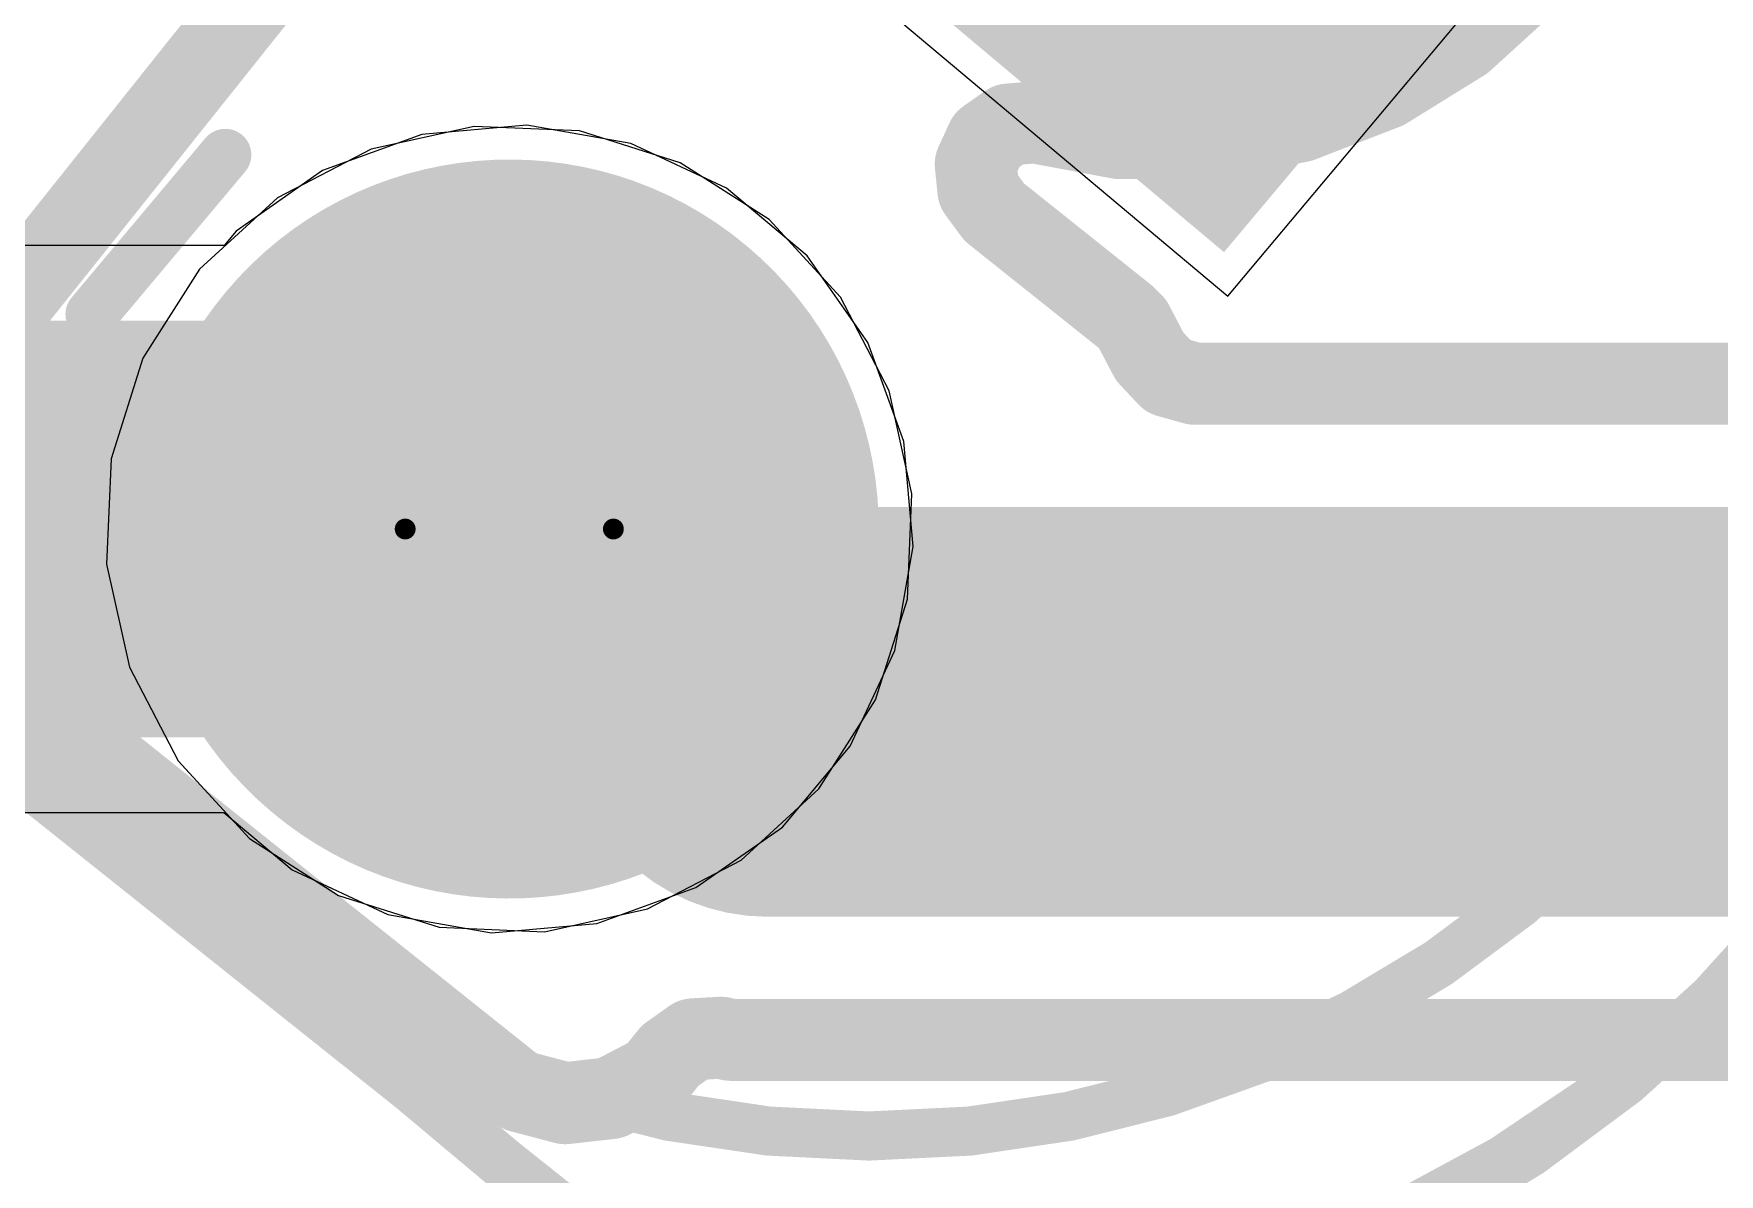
# Model space of a CAD drawing. Header units: inches. Extents: x 0 to 12.4, y -0.6 to 2.2.
# Drawn here: x 0.968 to 1.13, y 0.9503 to 1.0599 of the extents above; entities that cross this region are included whole.
import ezdxf

# ---------------------------------------------------------------- set-up
doc = ezdxf.new("R2010")
doc.units = ezdxf.units.IN
doc.header["$MEASUREMENT"] = 0
for name, color, linetype in [('Bottom Layer', 5, 'Continuous'), ('Bottom Solder', 6, 'Continuous'), ('Dimension', 6, 'Continuous'), ('Drill Drawing', 1, 'Continuous'), ('Mechanical 4', 56, 'Continuous'), ('Multi-Layer', 9, 'Continuous'), ('Pad Holes', 156, 'Continuous'), ('Top Layer', 1, 'Continuous'), ('Top Overlay', 2, 'Continuous'), ('Top Solder', 216, 'Continuous')]:
    doc.layers.add(name, color=color, linetype=linetype)

# ---------------------------------------------------------------- blocks, each defined once
blk = doc.blocks.new('IR333_A_50')
at = {"layer": 'Bottom Layer'}
blk.add_hatch(color=5, dxfattribs=at).paths.add_polyline_path([(-0.08149605, 0.03149605), (-0.01850395, 0.03149605), (-0.01850395, -0.03149605), (-0.08149605, -0.03149605)])
h = blk.add_hatch(color=5, dxfattribs=at)
edge = h.paths.add_edge_path()
edge.add_arc((0.05, 0), 0.031496, 0, 360)
at = {"layer": 'Bottom Solder'}
blk.add_hatch(color=6, dxfattribs=at).paths.add_polyline_path([(-0.08549605, 0.03549605), (-0.01450395, 0.03549605), (-0.01450395, -0.03549605), (-0.08549605, -0.03549605)])
h = blk.add_hatch(color=6, dxfattribs=at)
edge = h.paths.add_edge_path()
edge.add_arc((0.05, 0), 0.035496, 0, 360)
at = {"layer": 'Multi-Layer'}
blk.add_hatch(color=9, dxfattribs=at).paths.add_polyline_path([(-0.08149605, 0.03149605), (-0.01850395, 0.03149605), (-0.01850395, -0.03149605), (-0.08149605, -0.03149605)])
h = blk.add_hatch(color=9, dxfattribs=at)
edge = h.paths.add_edge_path()
edge.add_arc((0.05, 0), 0.031496, 0, 360)
at = {"layer": 'Pad Holes'}
h = blk.add_hatch(color=7, dxfattribs=at)
edge = h.paths.add_edge_path()
edge.add_arc((0.05, 0), 0.017717, 0, 360)
at = {"layer": 'Top Layer'}
blk.add_hatch(color=1, dxfattribs=at).paths.add_polyline_path([(-0.08149605, 0.03149605), (-0.01850395, 0.03149605), (-0.01850395, -0.03149605), (-0.08149605, -0.03149605)])
h = blk.add_hatch(color=1, dxfattribs=at)
edge = h.paths.add_edge_path()
edge.add_arc((0.05, 0), 0.031496, 0, 360)
at = {"layer": 'Top Solder'}
blk.add_hatch(color=216, dxfattribs=at).paths.add_polyline_path([(-0.08549605, 0.03549605), (-0.01450395, 0.03549605), (-0.01450395, -0.03549605), (-0.08549605, -0.03549605)])
h = blk.add_hatch(color=216, dxfattribs=at)
edge = h.paths.add_edge_path()
edge.add_arc((0.05, 0), 0.035496, 0, 360)
at = {"layer": 'Top Overlay'}
for points in [[(-0.1181102, 0, 0.005, 0.005, -0.7350501228491367), (0.0970696, 0.0672869, 0.005, 0.005, 0)], [(0.0970696, -0.0672869, 0.005, 0.005, 0), (0.0970696, 0.0672869, 0.005, 0.005, 0)], [(0.0970696, -0.0672869, 0.005, 0.005, -0.7350501228491367), (-0.1181102, 0, 0.005, 0.005, 0)], [(0.06, -0.044, 0.005, 0.005, 0), (0.04, -0.044, 0.005, 0.005, 0)]]:
    blk.add_lwpolyline(points, format="xyseb", dxfattribs=at)
for points in [[(0.03875, -0.044, 0.0025, 0.0025, 1), (0.04125, -0.044, 0.0025, 0.0025, 1)], [(0.05875, -0.044, 0.0025, 0.0025, 1), (0.06125, -0.044, 0.0025, 0.0025, 1)]]:
    blk.add_lwpolyline(points, format="xyseb", close=True, dxfattribs=at)

msp = doc.modelspace()

# ---------------------------------------------------------------- linework, layer by layer
at = {"layer": 'Bottom Layer'}
for p, q in [((1.0827528, 1.0346947), (1.1322423, 1.093674)), ((1.0237735, 1.0841842), (1.0827528, 1.0346947)), ((1.010345, 1.0510052), (1.0004491, 1.0488113)), ((1.0204715, 1.050563), (1.010345, 1.0510052)), ((1.0301386, 1.047515), (1.0204715, 1.050563)), ((1.0004491, 1.0488113), (0.9914581, 1.0441309)), ((1.0386874, 1.0420688), (1.0301386, 1.047515)), ((0.9914581, 1.0441309), (0.983985, 1.037283)), ((1.0455353, 1.0345957), (1.0386874, 1.0420688)), ((0.983985, 1.037283), (0.9785388, 1.0287342)), ((1.0502157, 1.0256047), (1.0455353, 1.0345957)), ((0.9785388, 1.0287342), (0.9754908, 1.0190671)), ((1.0524096, 1.0157088), (1.0502157, 1.0256047)), ((0.9754908, 1.0190671), (0.9750486, 1.0089406)), ((1.0519674, 1.0055823), (1.0524096, 1.0157088)), ((0.9750486, 1.0089406), (0.9772425, 0.9990447)), ((1.0489194, 0.9959152), (1.0519674, 1.0055823)), ((0.9772425, 0.9990447), (0.9819229, 0.9900537)), ((1.0434732, 0.9873664), (1.0489194, 0.9959152)), ((0.9819229, 0.9900537), (0.9887708, 0.9825806)), ((1.0360001, 0.9805185), (1.0434732, 0.9873664)), ((0.9887708, 0.9825806), (0.9973196, 0.9771344)), ((1.0270091, 0.9758381), (1.0360001, 0.9805185)), ((0.9973196, 0.9771344), (1.0069867, 0.9740864)), ((1.0171132, 0.9736442), (1.0270091, 0.9758381)), ((1.0069867, 0.9740864), (1.0171132, 0.9736442))]:
    msp.add_line(p, q, dxfattribs=at)
at = {"layer": 'Dimension'}
for points in [[(0.9543015, 1.0194589, 0.007874, 0.007874, 0), (1.0005163, 1.077403, 0.007874, 0.007874, 0)], [(1.1053181, 1.0592606, 0.007874, 0.007874, 0), (1.1117913, 1.0651617, 0.007874, 0.007874, 0)], [(1.0978708, 1.0546494, 0.007874, 0.007874, 0), (1.1053181, 1.0592606, 0.007874, 0.007874, 0)], [(1.089703, 1.0514852, 0.007874, 0.007874, 0), (1.0978708, 1.0546494, 0.007874, 0.007874, 0)], [(1.0595952, 1.049713, 0.007874, 0.007874, 0), (1.061692, 1.051182, 0.007874, 0.007874, 0)], [(1.061692, 1.051182, 0.007874, 0.007874, 0), (1.0642437, 1.051388, 0.007874, 0.007874, 0)], [(1.0642437, 1.051388, 0.007874, 0.007874, 0), (1.0723336, 1.0498757, 0.007874, 0.007874, 0)], [(1.0810929, 1.0498757, 0.007874, 0.007874, 0), (1.089703, 1.0514852, 0.007874, 0.007874, 0)], [(1.0585302, 1.0473849, 0.007874, 0.007874, 0), (1.0595952, 1.049713, 0.007874, 0.007874, 0)], [(1.0723336, 1.0498757, 0.007874, 0.007874, 0), (1.0808674, 1.0498757, 0.007874, 0.007874, 0)], [(1.0808674, 1.0498757, 0.007874, 0.007874, 0), (1.0810929, 1.0498757, 0.007874, 0.007874, 0)], [(1.0585302, 1.0473849, 0.007874, 0.007874, 0), (1.0587898, 1.0448379, 0.007874, 0.007874, 0)], [(1.0587898, 1.0448379, 0.007874, 0.007874, 0), (1.0603027, 1.0427726, 0.007874, 0.007874, 0)], [(1.0603027, 1.0427726, 0.007874, 0.007874, 0), (1.0729124, 1.0327154, 0.007874, 0.007874, 0)], [(1.0143594, 1.0189602, 0.0393701, 0.0393701, 0), (1.0385592, 0.9947604, 0.0393701, 0.0393701, 0)], [(1.0729124, 1.0327154, 0.007874, 0.007874, 0), (1.0736142, 1.0320089, 0.007874, 0.007874, 0)], [(1.0736142, 1.0320089, 0.007874, 0.007874, 0), (1.0746819, 1.0299667, 0.007874, 0.007874, 0)], [(1.0746819, 1.0299667, 0.007874, 0.007874, 0), (1.0752417, 1.0288961, 0.007874, 0.007874, 0)], [(1.0752417, 1.0288961, 0.007874, 0.007874, 0), (1.0770391, 1.0269822, 0.007874, 0.007874, 0)], [(1.0770391, 1.0269822, 0.007874, 0.007874, 0), (1.0795679, 1.0262761, 0.007874, 0.007874, 0)], [(1.0795679, 1.0262761, 0.007874, 0.007874, 0), (1.1756135, 1.0262761, 0.007874, 0.007874, 0)], [(1.0385592, 0.9947604, 0.0393701, 0.0393701, 0), (1.1723368, 0.9947604, 0.0393701, 0.0393701, 0)], [(0.9558064, 1.005205, 0.007874, 0.007874, 0), (1.0139708, 0.9588145, 0.007874, 0.007874, 0)], [(1.0291782, 0.9617408, 0.007874, 0.007874, 0), (1.0313826, 0.9633047, 0.007874, 0.007874, 0)], [(1.0313826, 0.9633047, 0.007874, 0.007874, 0), (1.0340811, 0.9634563, 0.007874, 0.007874, 0)], [(1.0340811, 0.9634563, 0.007874, 0.007874, 0), (1.0350083, 0.9632446, 0.007874, 0.007874, 0)], [(1.0350083, 0.9632446, 0.007874, 0.007874, 0), (1.0367894, 0.9632446, 0.007874, 0.007874, 0)], [(1.0367894, 0.9632446, 0.007874, 0.007874, 0), (1.0421102, 0.9632446, 0.007874, 0.007874, 0)], [(1.0421102, 0.9632446, 0.007874, 0.007874, 0), (1.1572604, 0.9632446, 0.007874, 0.007874, 0)], [(1.0281146, 0.9604072, 0.007874, 0.007874, 0), (1.0291782, 0.9617408, 0.007874, 0.007874, 0)], [(1.0234884, 0.9576561, 0.007874, 0.007874, 0), (1.0274081, 0.9597054, 0.007874, 0.007874, 0)], [(1.0274081, 0.9597054, 0.007874, 0.007874, 0), (1.0281146, 0.9604072, 0.007874, 0.007874, 0)], [(1.0139708, 0.9588145, 0.007874, 0.007874, 0), (1.0148157, 0.9582874, 0.007874, 0.007874, 0)], [(1.0148157, 0.9582874, 0.007874, 0.007874, 0), (1.0190931, 0.9571611, 0.007874, 0.007874, 0)], [(1.0190931, 0.9571611, 0.007874, 0.007874, 0), (1.0234884, 0.9576561, 0.007874, 0.007874, 0)]]:
    msp.add_lwpolyline(points, format="xyseb", dxfattribs=at)
for points in [[(1.1033496, 1.0592606, 0.003937, 0.003937, 1), (1.1072866, 1.0592606, 0.003937, 0.003937, 1)], [(1.1033496, 1.0592606, 0.003937, 0.003937, 1), (1.1072866, 1.0592606, 0.003937, 0.003937, 1)], [(1.0959023, 1.0546494, 0.003937, 0.003937, 1), (1.0998393, 1.0546494, 0.003937, 0.003937, 1)], [(1.0959023, 1.0546494, 0.003937, 0.003937, 1), (1.0998393, 1.0546494, 0.003937, 0.003937, 1)], [(1.0597235, 1.051182, 0.003937, 0.003937, 1), (1.0636605, 1.051182, 0.003937, 0.003937, 1)], [(1.0597235, 1.051182, 0.003937, 0.003937, 1), (1.0636605, 1.051182, 0.003937, 0.003937, 1)], [(1.0622752, 1.051388, 0.003937, 0.003937, 1), (1.0662122, 1.051388, 0.003937, 0.003937, 1)], [(1.0622752, 1.051388, 0.003937, 0.003937, 1), (1.0662122, 1.051388, 0.003937, 0.003937, 1)], [(1.0877345, 1.0514852, 0.003937, 0.003937, 1), (1.0916715, 1.0514852, 0.003937, 0.003937, 1)], [(1.0877345, 1.0514852, 0.003937, 0.003937, 1), (1.0916715, 1.0514852, 0.003937, 0.003937, 1)], [(1.0576267, 1.049713, 0.003937, 0.003937, 1), (1.0615637, 1.049713, 0.003937, 0.003937, 1)], [(1.0576267, 1.049713, 0.003937, 0.003937, 1), (1.0615637, 1.049713, 0.003937, 0.003937, 1)], [(1.0703651, 1.0498757, 0.003937, 0.003937, 1), (1.0743021, 1.0498757, 0.003937, 0.003937, 1)], [(1.0703651, 1.0498757, 0.003937, 0.003937, 1), (1.0743021, 1.0498757, 0.003937, 0.003937, 1)], [(1.0788989, 1.0498757, 0.003937, 0.003937, 1), (1.0828359, 1.0498757, 0.003937, 0.003937, 1)], [(1.0788989, 1.0498757, 0.003937, 0.003937, 1), (1.0828359, 1.0498757, 0.003937, 0.003937, 1)], [(1.0791244, 1.0498757, 0.003937, 0.003937, 1), (1.0830614, 1.0498757, 0.003937, 0.003937, 1)], [(1.0791244, 1.0498757, 0.003937, 0.003937, 1), (1.0830614, 1.0498757, 0.003937, 0.003937, 1)], [(1.0565617, 1.0473849, 0.003937, 0.003937, 1), (1.0604987, 1.0473849, 0.003937, 0.003937, 1)], [(1.0565617, 1.0473849, 0.003937, 0.003937, 1), (1.0604987, 1.0473849, 0.003937, 0.003937, 1)], [(1.0568213, 1.0448379, 0.003937, 0.003937, 1), (1.0607583, 1.0448379, 0.003937, 0.003937, 1)], [(1.0568213, 1.0448379, 0.003937, 0.003937, 1), (1.0607583, 1.0448379, 0.003937, 0.003937, 1)], [(1.0583342, 1.0427726, 0.003937, 0.003937, 1), (1.0622712, 1.0427726, 0.003937, 0.003937, 1)], [(1.0583342, 1.0427726, 0.003937, 0.003937, 1), (1.0622712, 1.0427726, 0.003937, 0.003937, 1)], [(1.0045169, 1.0189602, 0.019685, 0.019685, 1), (1.0242019, 1.0189602, 0.019685, 0.019685, 1)], [(1.0709439, 1.0327154, 0.003937, 0.003937, 1), (1.0748809, 1.0327154, 0.003937, 0.003937, 1)], [(1.0709439, 1.0327154, 0.003937, 0.003937, 1), (1.0748809, 1.0327154, 0.003937, 0.003937, 1)], [(1.0716457, 1.0320089, 0.003937, 0.003937, 1), (1.0755827, 1.0320089, 0.003937, 0.003937, 1)], [(1.0716457, 1.0320089, 0.003937, 0.003937, 1), (1.0755827, 1.0320089, 0.003937, 0.003937, 1)], [(1.0727134, 1.0299667, 0.003937, 0.003937, 1), (1.0766504, 1.0299667, 0.003937, 0.003937, 1)], [(1.0727134, 1.0299667, 0.003937, 0.003937, 1), (1.0766504, 1.0299667, 0.003937, 0.003937, 1)], [(1.0732732, 1.0288961, 0.003937, 0.003937, 1), (1.0772102, 1.0288961, 0.003937, 0.003937, 1)], [(1.0732732, 1.0288961, 0.003937, 0.003937, 1), (1.0772102, 1.0288961, 0.003937, 0.003937, 1)], [(1.0750706, 1.0269822, 0.003937, 0.003937, 1), (1.0790076, 1.0269822, 0.003937, 0.003937, 1)], [(1.0750706, 1.0269822, 0.003937, 0.003937, 1), (1.0790076, 1.0269822, 0.003937, 0.003937, 1)], [(1.0775994, 1.0262761, 0.003937, 0.003937, 1), (1.0815364, 1.0262761, 0.003937, 0.003937, 1)], [(1.0775994, 1.0262761, 0.003937, 0.003937, 1), (1.0815364, 1.0262761, 0.003937, 0.003937, 1)], [(1.0287167, 0.9947604, 0.019685, 0.019685, 1), (1.0484017, 0.9947604, 0.019685, 0.019685, 1)], [(1.0287167, 0.9947604, 0.019685, 0.019685, 1), (1.0484017, 0.9947604, 0.019685, 0.019685, 1)], [(1.0294141, 0.9633047, 0.003937, 0.003937, 1), (1.0333511, 0.9633047, 0.003937, 0.003937, 1)], [(1.0294141, 0.9633047, 0.003937, 0.003937, 1), (1.0333511, 0.9633047, 0.003937, 0.003937, 1)], [(1.0321126, 0.9634563, 0.003937, 0.003937, 1), (1.0360496, 0.9634563, 0.003937, 0.003937, 1)], [(1.0321126, 0.9634563, 0.003937, 0.003937, 1), (1.0360496, 0.9634563, 0.003937, 0.003937, 1)], [(1.0330398, 0.9632446, 0.003937, 0.003937, 1), (1.0369768, 0.9632446, 0.003937, 0.003937, 1)], [(1.0330398, 0.9632446, 0.003937, 0.003937, 1), (1.0369768, 0.9632446, 0.003937, 0.003937, 1)], [(1.0348209, 0.9632446, 0.003937, 0.003937, 1), (1.0387579, 0.9632446, 0.003937, 0.003937, 1)], [(1.0348209, 0.9632446, 0.003937, 0.003937, 1), (1.0387579, 0.9632446, 0.003937, 0.003937, 1)], [(1.0401417, 0.9632446, 0.003937, 0.003937, 1), (1.0440787, 0.9632446, 0.003937, 0.003937, 1)], [(1.0401417, 0.9632446, 0.003937, 0.003937, 1), (1.0440787, 0.9632446, 0.003937, 0.003937, 1)], [(1.0272097, 0.9617408, 0.003937, 0.003937, 1), (1.0311467, 0.9617408, 0.003937, 0.003937, 1)], [(1.0272097, 0.9617408, 0.003937, 0.003937, 1), (1.0311467, 0.9617408, 0.003937, 0.003937, 1)], [(1.0254396, 0.9597054, 0.003937, 0.003937, 1), (1.0293766, 0.9597054, 0.003937, 0.003937, 1)], [(1.0254396, 0.9597054, 0.003937, 0.003937, 1), (1.0293766, 0.9597054, 0.003937, 0.003937, 1)], [(1.0261461, 0.9604072, 0.003937, 0.003937, 1), (1.0300831, 0.9604072, 0.003937, 0.003937, 1)], [(1.0261461, 0.9604072, 0.003937, 0.003937, 1), (1.0300831, 0.9604072, 0.003937, 0.003937, 1)], [(1.0120023, 0.9588145, 0.003937, 0.003937, 1), (1.0159393, 0.9588145, 0.003937, 0.003937, 1)], [(1.0120023, 0.9588145, 0.003937, 0.003937, 1), (1.0159393, 0.9588145, 0.003937, 0.003937, 1)], [(1.0128472, 0.9582874, 0.003937, 0.003937, 1), (1.0167842, 0.9582874, 0.003937, 0.003937, 1)], [(1.0128472, 0.9582874, 0.003937, 0.003937, 1), (1.0167842, 0.9582874, 0.003937, 0.003937, 1)], [(1.0171246, 0.9571611, 0.003937, 0.003937, 1), (1.0210616, 0.9571611, 0.003937, 0.003937, 1)], [(1.0171246, 0.9571611, 0.003937, 0.003937, 1), (1.0210616, 0.9571611, 0.003937, 0.003937, 1)], [(1.0215199, 0.9576561, 0.003937, 0.003937, 1), (1.0254569, 0.9576561, 0.003937, 0.003937, 1)], [(1.0215199, 0.9576561, 0.003937, 0.003937, 1), (1.0254569, 0.9576561, 0.003937, 0.003937, 1)]]:
    msp.add_lwpolyline(points, format="xyseb", close=True, dxfattribs=at)
at = {"layer": 'Drill Drawing'}
for points in [[(1.0237291, 1.0123247, 0.002, 0.002, 1), (1.0037291, 1.0123247, 0.002, 0.002, 1)], [(1.0032291, 1.0123247, 0.001, 0.001, 1), (1.0042291, 1.0123247, 0.001, 0.001, 1)], [(1.0232291, 1.0123247, 0.001, 0.001, 1), (1.0242291, 1.0123247, 0.001, 0.001, 1)]]:
    msp.add_lwpolyline(points, format="xyseb", close=True, dxfattribs=at)
at = {"layer": 'Mechanical 4'}
for points in [[(0.9379004, 1.0115678, 0.0047244, 0.0047244, -0.759728853843839), (1.121709, 1.1444577, 0.0047244, 0.0047244, 0)], [(1.1216804, 1.1444802, 0.0047244, 0.0047244, -0.7597307177310917), (1.0329976, 0.9357205, 0.0047244, 0.0047244, 0)], [(0.9378953, 1.0115719, 0.0047244, 0.0047244, 0), (1.0330031, 0.9357162, 0.0047244, 0.0047244, 0)]]:
    msp.add_lwpolyline(points, format="xyseb", dxfattribs=at)
msp.add_lwpolyline([(1.1467192, 1.0524389, 0.0047244, 0.0047244, 1), (0.9498688, 1.0524389, 0.0047244, 0.0047244, 1)], format="xyseb", close=True, dxfattribs=at)
at = {"layer": 'Top Layer'}
for p, q in [((1.0237735, 1.0841842), (1.0827528, 1.0346947)), ((1.0827528, 1.0346947), (1.108701, 1.0656185)), ((1.0154228, 1.051116), (1.0053251, 1.0502325)), ((1.025405, 1.0493558), (1.0154228, 1.051116)), ((1.0053251, 1.0502325), (0.9958002, 1.0467657)), ((1.0345915, 1.0450721), (1.025405, 1.0493558)), ((0.9958002, 1.0467657), (0.9874972, 1.0409518)), ((1.0423562, 1.0385566), (1.0345915, 1.0450721)), ((0.9863274, 1.0395577), (0.9013247, 1.0395577)), ((0.9874972, 1.0409518), (0.9863274, 1.0395577)), ((1.0481701, 1.0302536), (1.0423562, 1.0385566)), ((1.0516369, 1.0207287), (1.0481701, 1.0302536)), ((1.0525204, 1.010631), (1.0516369, 1.0207287)), ((1.0507602, 1.0006488), (1.0525204, 1.010631)), ((1.0464765, 0.9914623), (1.0507602, 1.0006488)), ((1.039961, 0.9836976), (1.0464765, 0.9914623)), ((0.912605, 0.9850917), (0.986295, 0.9850917)), ((0.986295, 0.9850917), (0.9928667, 0.9795773)), ((1.031658, 0.9778837), (1.039961, 0.9836976)), ((0.9928667, 0.9795773), (1.0020532, 0.9752936)), ((1.0221331, 0.9744169), (1.031658, 0.9778837)), ((1.0020532, 0.9752936), (1.0120354, 0.9735334)), ((1.0120354, 0.9735334), (1.0221331, 0.9744169))]:
    msp.add_line(p, q, dxfattribs=at)
msp.add_lwpolyline([(0.9013247, 1.0123247, 0.04, 0.04, 0), (1.0137291, 1.0123247, 0.04, 0.04, 0)], format="xyseb", dxfattribs=at)
msp.add_lwpolyline([(1.0037291, 1.0123247, 0.02, 0.02, 1), (1.0237291, 1.0123247, 0.02, 0.02, 1)], format="xyseb", close=True, dxfattribs=at)

# ---------------------------------------------------------------- block references
at = {"rotation": 230}
msp.add_blockref('IR333_A_50', (1.0458685, 1.0506269), dxfattribs=at)

doc.saveas('drawing.dxf')
